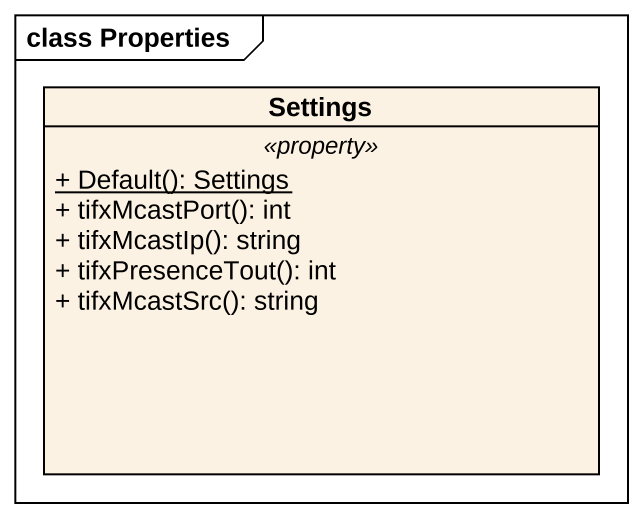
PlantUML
@startuml
mainframe class Properties
hide circle
hide empty members
skinparam classAttributeIconSize 0
class Settings {
  .. <<property>> ..
  {static} + Default(): Settings
  + tifxMcastPort(): int
  + tifxMcastIp(): string
  + tifxPresenceTout(): int
  + tifxMcastSrc(): string
}
@enduml
